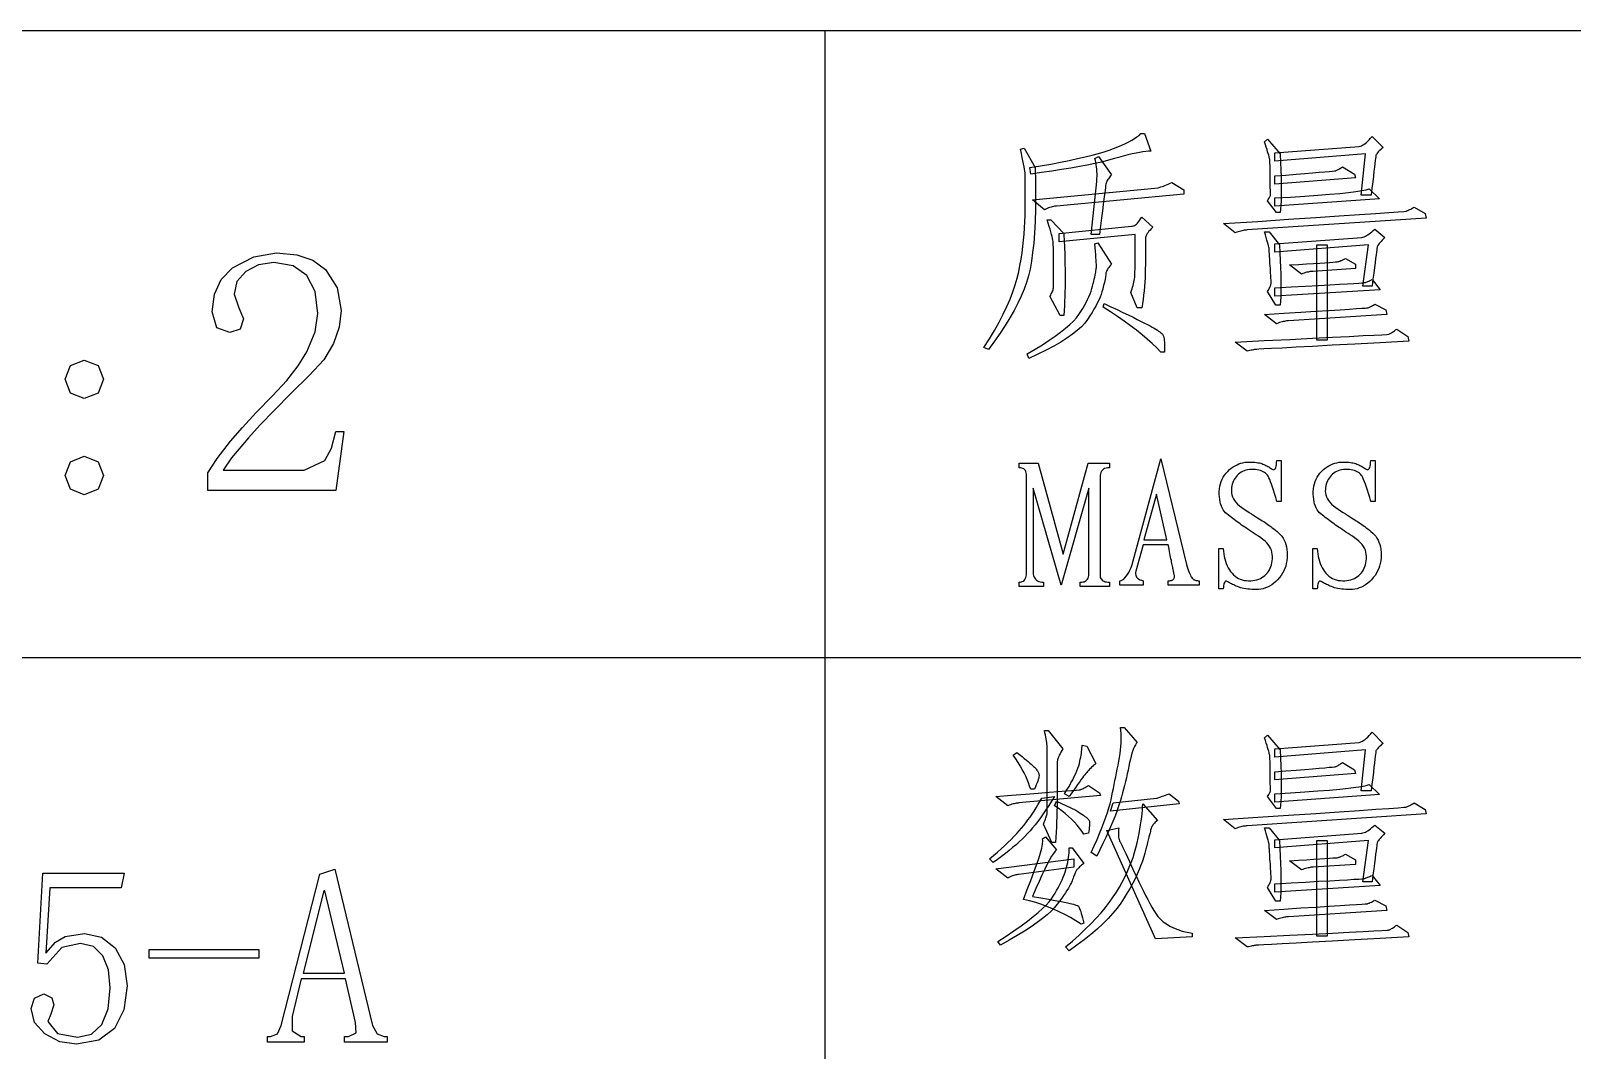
# Model space of a CAD drawing. Extents: x 0 to 420, y 0 to 297.
# Drawn here: x 378.54 to 394.95, y 24.15 to 35 of the extents above; entities that cross this region are included whole.
import ezdxf

# ---------------------------------------------------------------- set-up
doc = ezdxf.new("R2010")
doc.units = 0

msp = doc.modelspace()

# ---------------------------------------------------------------- linework, layer by layer
at = {"color": 7, "lineweight": 25}
for p, q in [((415, 35), (235, 35)), ((387, 15), (387, 35)), ((415, 28.33), (363, 28.33))]:
    msp.add_line(p, q, dxfattribs=at)
for points in [[(390.466, 33.72), (390.441, 33.72), (390.413, 33.717), (390.381, 33.713), (390.346, 33.707), (390.308, 33.7), (390.266, 33.691), (390.221, 33.68), (390.173, 33.667), (390.121, 33.653), (390.066, 33.637), (390.006, 33.621), (389.94, 33.604), (389.868, 33.588), (389.789, 33.572), (389.705, 33.556), (389.614, 33.54), (389.516, 33.524), (389.413, 33.508), (389.303, 33.492), (389.187, 33.476), (389.177, 33.545), (389.293, 33.564), (389.402, 33.583), (389.504, 33.602), (389.598, 33.621), (389.686, 33.64), (389.767, 33.658), (389.841, 33.677), (389.909, 33.695), (389.969, 33.713), (390.022, 33.73), (390.07, 33.748), (390.115, 33.765), (390.157, 33.783), (390.196, 33.801), (390.231, 33.818), (390.263, 33.836), (390.292, 33.853), (390.317, 33.871), (390.34, 33.888), (390.359, 33.906), (390.398, 33.906)], [(391.843, 33.691), (391.847, 33.602), (391.85, 33.519), (391.852, 33.442), (391.853, 33.371), (391.853, 33.305), (391.853, 33.246), (391.852, 33.192), (391.85, 33.144), (391.847, 33.102), (391.843, 33.066), (391.804, 33.066), (391.707, 33.193), (391.714, 33.204), (391.721, 33.215), (391.726, 33.225), (391.731, 33.234), (391.735, 33.242), (391.738, 33.249), (391.74, 33.256), (391.741, 33.262), (391.741, 33.267), (391.741, 33.271), (391.74, 33.276), (391.739, 33.284), (391.738, 33.295), (391.738, 33.309), (391.737, 33.325), (391.737, 33.344), (391.736, 33.366), (391.736, 33.39), (391.736, 33.417), (391.736, 33.447), (391.736, 33.477), (391.736, 33.504), (391.736, 33.529), (391.735, 33.552), (391.735, 33.571), (391.734, 33.589), (391.734, 33.604), (391.733, 33.616), (391.732, 33.625), (391.731, 33.633), (391.73, 33.64), (391.727, 33.649), (391.724, 33.662), (391.72, 33.676), (391.715, 33.694), (391.709, 33.713), (391.703, 33.736), (391.695, 33.761), (391.687, 33.788), (391.677, 33.818), (391.707, 33.847)], [(392.81, 33.252), (392.703, 33.252), (392.752, 33.691), (391.785, 33.613), (391.785, 33.701), (392.683, 33.769), (392.695, 33.772), (392.707, 33.777), (392.72, 33.783), (392.733, 33.791), (392.747, 33.801), (392.761, 33.813), (392.775, 33.826), (392.789, 33.841), (392.805, 33.858), (392.82, 33.877), (392.937, 33.759), (392.922, 33.746), (392.909, 33.734), (392.897, 33.722), (392.887, 33.712), (392.879, 33.702), (392.872, 33.693), (392.866, 33.685), (392.862, 33.678), (392.86, 33.672), (392.859, 33.667), (392.859, 33.658), (392.857, 33.642), (392.855, 33.619), (392.851, 33.589), (392.847, 33.551), (392.841, 33.506), (392.835, 33.453), (392.828, 33.393), (392.819, 33.326)], [(389.236, 33.545), (389.239, 33.387), (389.239, 33.239), (389.238, 33.101), (389.234, 32.971), (389.227, 32.851), (389.219, 32.741), (389.208, 32.64), (389.195, 32.548), (389.18, 32.465), (389.163, 32.392), (389.142, 32.323), (389.116, 32.252), (389.086, 32.178), (389.05, 32.103), (389.01, 32.026), (388.965, 31.947), (388.916, 31.866), (388.861, 31.783), (388.802, 31.698), (388.738, 31.611), (388.689, 31.631), (388.747, 31.723), (388.801, 31.813), (388.85, 31.9), (388.894, 31.984), (388.933, 32.066), (388.968, 32.146), (388.998, 32.222), (389.023, 32.296), (389.044, 32.368), (389.06, 32.436), (389.073, 32.504), (389.085, 32.571), (389.095, 32.638), (389.104, 32.704), (389.111, 32.771), (389.118, 32.837), (389.122, 32.903), (389.126, 32.969), (389.128, 33.035), (389.129, 33.1), (389.129, 33.163), (389.129, 33.22), (389.129, 33.271), (389.129, 33.316), (389.129, 33.355), (389.129, 33.389), (389.129, 33.417), (389.129, 33.439), (389.129, 33.456), (389.129, 33.467), (389.128, 33.476), (389.127, 33.49), (389.124, 33.508), (389.121, 33.529), (389.116, 33.554), (389.111, 33.584), (389.105, 33.617), (389.097, 33.654), (389.089, 33.695), (389.08, 33.74), (389.119, 33.75)], [(389.988, 33.369), (389.985, 33.355), (389.982, 33.332), (389.978, 33.3), (389.972, 33.259), (389.966, 33.21), (389.959, 33.152), (389.95, 33.085), (389.941, 33.009), (389.931, 32.925), (389.92, 32.832), (389.832, 32.832), (389.89, 33.398), (389.892, 33.425), (389.893, 33.452), (389.893, 33.478), (389.892, 33.503), (389.89, 33.528), (389.888, 33.552), (389.885, 33.575), (389.881, 33.598), (389.876, 33.621), (389.871, 33.642), (389.91, 33.662), (390.047, 33.467), (390.037, 33.457), (390.029, 33.447), (390.021, 33.437), (390.014, 33.427), (390.007, 33.418), (390.002, 33.408), (389.997, 33.398), (389.993, 33.388), (389.99, 33.379)], [(391.785, 33.457), (391.904, 33.466), (392.011, 33.475), (392.105, 33.482), (392.188, 33.489), (392.258, 33.495), (392.317, 33.5), (392.363, 33.504), (392.397, 33.507), (392.419, 33.509), (392.429, 33.51), (392.434, 33.512), (392.439, 33.514), (392.445, 33.516), (392.451, 33.52), (392.459, 33.524), (392.467, 33.529), (392.476, 33.534), (392.486, 33.54), (392.496, 33.547), (392.507, 33.554), (392.634, 33.476), (392.644, 33.437), (391.785, 33.369)], [(390.818, 33.31), (390.818, 33.261), (389.461, 33.134), (389.451, 33.134), (389.44, 33.133), (389.429, 33.131), (389.417, 33.128), (389.404, 33.125), (389.391, 33.12), (389.378, 33.115), (389.364, 33.109), (389.349, 33.103), (389.334, 33.095), (389.207, 33.203), (390.545, 33.33), (390.553, 33.332), (390.563, 33.335), (390.574, 33.339), (390.587, 33.344), (390.601, 33.349), (390.616, 33.356), (390.633, 33.363), (390.651, 33.37), (390.67, 33.379), (390.691, 33.388)], [(391.785, 33.222), (391.953, 33.232), (392.106, 33.242), (392.244, 33.252), (392.368, 33.261), (392.476, 33.271), (392.569, 33.281), (392.647, 33.291), (392.71, 33.301), (392.758, 33.31), (392.791, 33.32), (392.898, 33.213), (391.785, 33.134)], [(389.431, 32.285), (389.431, 32.296), (389.431, 32.309), (389.431, 32.326), (389.431, 32.344), (389.431, 32.365), (389.431, 32.389), (389.431, 32.415), (389.431, 32.444), (389.431, 32.476), (389.431, 32.509), (389.431, 32.543), (389.431, 32.575), (389.431, 32.604), (389.43, 32.631), (389.43, 32.656), (389.43, 32.678), (389.429, 32.698), (389.428, 32.716), (389.427, 32.731), (389.426, 32.744), (389.425, 32.757), (389.422, 32.772), (389.419, 32.79), (389.414, 32.811), (389.408, 32.834), (389.401, 32.86), (389.393, 32.888), (389.384, 32.919), (389.374, 32.952), (389.363, 32.988), (389.402, 32.988), (389.539, 32.842), (389.541, 32.813), (389.542, 32.783), (389.544, 32.75), (389.546, 32.716), (389.547, 32.679), (389.549, 32.641), (389.55, 32.6), (389.551, 32.557), (389.552, 32.512), (389.553, 32.466), (389.554, 32.418), (389.554, 32.369), (389.554, 32.321), (389.553, 32.272), (389.552, 32.223), (389.55, 32.173), (389.548, 32.123), (389.546, 32.073), (389.542, 32.023), (389.539, 31.972), (389.5, 31.972), (389.392, 32.177), (389.4, 32.189), (389.406, 32.201), (389.412, 32.212), (389.417, 32.223), (389.422, 32.234), (389.425, 32.244), (389.428, 32.255), (389.43, 32.265), (389.431, 32.275)], [(390.408, 32.514), (390.407, 32.467), (390.406, 32.419), (390.404, 32.372), (390.402, 32.325), (390.398, 32.279), (390.394, 32.233), (390.389, 32.187), (390.383, 32.141), (390.376, 32.096), (390.369, 32.051), (390.32, 32.051), (390.252, 32.217), (390.259, 32.236), (390.266, 32.255), (390.272, 32.273), (390.277, 32.292), (390.282, 32.309), (390.286, 32.327), (390.29, 32.344), (390.292, 32.36), (390.294, 32.376), (390.296, 32.392), (390.296, 32.411), (390.297, 32.435), (390.298, 32.465), (390.299, 32.5), (390.299, 32.541), (390.3, 32.588), (390.3, 32.64), (390.3, 32.699), (390.3, 32.762), (390.3, 32.832), (389.49, 32.754), (389.49, 32.842), (390.261, 32.92), (390.271, 32.921), (390.281, 32.924), (390.292, 32.928), (390.302, 32.935), (390.313, 32.944), (390.323, 32.955), (390.335, 32.967), (390.346, 32.982), (390.357, 32.999), (390.369, 33.017), (390.486, 32.91), (390.471, 32.895), (390.458, 32.88), (390.446, 32.867), (390.436, 32.854), (390.427, 32.842), (390.42, 32.83), (390.415, 32.82), (390.411, 32.81), (390.409, 32.801), (390.408, 32.793), (390.408, 32.783), (390.408, 32.769), (390.408, 32.751), (390.408, 32.729), (390.408, 32.704), (390.408, 32.674), (390.408, 32.64), (390.408, 32.602), (390.408, 32.56)], [(391.238, 32.949), (391.604, 32.973), (391.931, 32.995), (392.221, 33.014), (392.472, 33.031), (392.686, 33.045), (392.861, 33.057), (392.998, 33.067), (393.097, 33.074), (393.158, 33.079), (393.181, 33.081), (393.186, 33.082), (393.191, 33.084), (393.197, 33.087), (393.205, 33.09), (393.213, 33.094), (393.222, 33.099), (393.233, 33.104), (393.244, 33.11), (393.256, 33.117), (393.269, 33.125), (393.386, 33.056), (393.396, 33.008), (391.492, 32.881), (391.482, 32.88), (391.471, 32.879), (391.46, 32.878), (391.448, 32.876), (391.436, 32.873), (391.423, 32.87), (391.409, 32.866), (391.395, 32.862), (391.38, 32.857), (391.365, 32.851)], [(391.707, 32.226), (391.714, 32.238), (391.721, 32.249), (391.727, 32.259), (391.732, 32.269), (391.736, 32.279), (391.739, 32.288), (391.742, 32.296), (391.744, 32.304), (391.745, 32.312), (391.746, 32.319), (391.746, 32.327), (391.745, 32.337), (391.745, 32.35), (391.744, 32.364), (391.743, 32.381), (391.742, 32.401), (391.741, 32.422), (391.739, 32.446), (391.738, 32.472), (391.736, 32.5), (391.734, 32.528), (391.732, 32.553), (391.731, 32.577), (391.73, 32.597), (391.729, 32.616), (391.728, 32.632), (391.727, 32.645), (391.727, 32.656), (391.726, 32.665), (391.726, 32.671), (391.726, 32.677), (391.724, 32.686), (391.722, 32.698), (391.718, 32.713), (391.714, 32.73), (391.709, 32.751), (391.702, 32.774), (391.695, 32.8), (391.687, 32.829), (391.677, 32.861), (391.726, 32.861), (391.834, 32.724), (391.839, 32.639), (391.843, 32.558), (391.847, 32.482), (391.849, 32.41), (391.851, 32.343), (391.851, 32.281), (391.851, 32.224), (391.849, 32.171), (391.847, 32.123), (391.843, 32.08), (391.795, 32.08)], [(392.957, 32.802), (392.942, 32.787), (392.928, 32.773), (392.916, 32.76), (392.906, 32.748), (392.897, 32.737), (392.889, 32.726), (392.883, 32.717), (392.879, 32.709), (392.875, 32.701), (392.874, 32.695), (392.872, 32.686), (392.87, 32.669), (392.867, 32.646), (392.863, 32.615), (392.858, 32.578), (392.852, 32.533), (392.845, 32.482), (392.838, 32.423), (392.829, 32.358), (392.82, 32.285), (392.722, 32.285), (392.781, 32.724), (391.785, 32.646), (391.785, 32.734), (392.713, 32.802), (392.724, 32.805), (392.737, 32.809), (392.749, 32.814), (392.763, 32.821), (392.776, 32.829), (392.79, 32.839), (392.804, 32.85), (392.819, 32.862), (392.834, 32.875), (392.849, 32.89)], [(389.148, 31.562), (389.233, 31.612), (389.311, 31.66), (389.382, 31.707), (389.447, 31.751), (389.506, 31.794), (389.558, 31.835), (389.603, 31.875), (389.642, 31.912), (389.674, 31.948), (389.7, 31.982), (389.721, 32.015), (389.742, 32.047), (389.76, 32.079), (389.777, 32.11), (389.793, 32.141), (389.806, 32.171), (389.819, 32.2), (389.83, 32.229), (389.839, 32.257), (389.846, 32.285), (389.853, 32.311), (389.859, 32.336), (389.864, 32.359), (389.869, 32.38), (389.873, 32.4), (389.877, 32.417), (389.88, 32.433), (389.882, 32.447), (389.884, 32.46), (389.885, 32.47), (389.886, 32.482), (389.886, 32.497), (389.886, 32.515), (389.885, 32.536), (389.884, 32.561), (389.882, 32.589), (389.88, 32.62), (389.878, 32.655), (389.874, 32.693), (389.871, 32.734), (389.9, 32.744), (390.047, 32.519), (390.035, 32.506), (390.025, 32.493), (390.017, 32.481), (390.009, 32.47), (390.003, 32.459), (389.997, 32.45), (389.993, 32.44), (389.99, 32.432), (389.988, 32.424), (389.988, 32.417), (389.988, 32.409), (389.987, 32.399), (389.985, 32.387), (389.982, 32.374), (389.979, 32.358), (389.976, 32.341), (389.971, 32.321), (389.966, 32.3), (389.96, 32.276), (389.954, 32.251), (389.946, 32.224), (389.936, 32.196), (389.925, 32.166), (389.912, 32.136), (389.896, 32.104), (389.879, 32.071), (389.86, 32.037), (389.84, 32.002), (389.817, 31.966), (389.793, 31.928), (389.763, 31.89), (389.727, 31.851), (389.683, 31.811), (389.632, 31.771), (389.573, 31.729), (389.507, 31.688), (389.433, 31.645), (389.352, 31.602), (389.263, 31.558), (389.168, 31.513)], [(392.234, 31.709), (392.234, 32.724), (392.341, 32.724), (392.341, 31.709)], [(381.6, 31.994), (381.571, 32.226), (381.483, 32.396), (381.337, 32.5), (381.132, 32.535), (380.969, 32.511), (380.832, 32.44), (380.739, 32.332), (380.708, 32.199), (380.759, 32.053), (380.81, 31.936), (380.774, 31.826), (380.664, 31.789), (380.525, 31.841), (380.474, 32.009), (380.498, 32.197), (380.572, 32.353), (380.693, 32.477), (380.92, 32.597), (381.161, 32.637), (381.375, 32.618), (381.548, 32.559), (381.68, 32.462), (381.806, 32.265), (381.848, 32.023), (381.828, 31.848), (381.768, 31.673), (381.664, 31.501), (381.512, 31.336), (381.312, 31.141), (381.137, 30.965), (380.987, 30.809), (380.862, 30.671), (380.681, 30.457), (380.591, 30.327), (381.454, 30.327), (381.673, 30.43), (381.746, 30.558), (381.79, 30.737), (381.878, 30.737), (381.79, 30.108), (380.43, 30.108), (380.43, 30.298), (380.527, 30.448), (380.671, 30.634), (380.796, 30.779), (380.944, 30.94), (381.117, 31.117), (381.268, 31.279), (381.39, 31.435), (381.483, 31.585), (381.571, 31.797)], [(392.644, 32.519), (392.644, 32.47), (392.195, 32.441), (392.185, 32.441), (392.174, 32.44), (392.163, 32.438), (392.151, 32.436), (392.139, 32.434), (392.126, 32.431), (392.112, 32.427), (392.098, 32.422), (392.083, 32.417), (392.068, 32.412), (391.941, 32.509), (392.036, 32.515), (392.121, 32.52), (392.197, 32.525), (392.263, 32.529), (392.319, 32.533), (392.366, 32.536), (392.404, 32.539), (392.432, 32.541), (392.45, 32.542), (392.459, 32.544), (392.463, 32.545), (392.468, 32.547), (392.474, 32.549), (392.48, 32.551), (392.488, 32.555), (392.496, 32.558), (392.505, 32.562), (392.515, 32.567), (392.525, 32.572), (392.537, 32.578)], [(391.785, 32.177), (391.785, 32.265), (391.958, 32.275), (392.113, 32.283), (392.251, 32.291), (392.372, 32.297), (392.474, 32.303), (392.56, 32.308), (392.628, 32.312), (392.679, 32.315), (392.712, 32.318), (392.727, 32.319), (392.734, 32.32), (392.742, 32.322), (392.75, 32.324), (392.758, 32.327), (392.767, 32.33), (392.777, 32.334), (392.787, 32.338), (392.797, 32.342), (392.808, 32.348), (392.82, 32.353), (392.908, 32.246)], [(389.959, 32.06), (389.968, 32.099), (390.04, 32.065), (390.107, 32.034), (390.168, 32.004), (390.225, 31.977), (390.276, 31.952), (390.322, 31.929), (390.363, 31.908), (390.4, 31.89), (390.431, 31.874), (390.457, 31.86), (390.479, 31.848), (390.5, 31.836), (390.518, 31.825), (390.535, 31.815), (390.549, 31.805), (390.562, 31.796), (390.573, 31.788), (390.582, 31.78), (390.589, 31.774), (390.593, 31.767), (390.597, 31.76), (390.6, 31.751), (390.603, 31.738), (390.606, 31.724), (390.608, 31.706), (390.61, 31.686), (390.611, 31.664), (390.612, 31.639), (390.613, 31.612), (390.613, 31.582), (390.574, 31.582), (390.529, 31.627), (390.48, 31.673), (390.428, 31.719), (390.372, 31.766), (390.313, 31.814), (390.249, 31.862), (390.182, 31.911), (390.111, 31.96), (390.037, 32.01)], [(391.931, 31.914), (391.921, 31.913), (391.911, 31.913), (391.899, 31.911), (391.888, 31.909), (391.875, 31.906), (391.862, 31.903), (391.849, 31.899), (391.834, 31.895), (391.82, 31.89), (391.804, 31.884), (391.677, 31.982), (391.88, 31.995), (392.061, 32.007), (392.222, 32.017), (392.362, 32.026), (392.481, 32.033), (392.579, 32.04), (392.656, 32.044), (392.712, 32.048), (392.747, 32.05), (392.761, 32.051), (392.766, 32.051), (392.771, 32.052), (392.777, 32.054), (392.785, 32.057), (392.793, 32.06), (392.802, 32.065), (392.813, 32.07), (392.824, 32.076), (392.836, 32.082), (392.849, 32.09), (392.966, 32.031), (392.976, 31.982)], [(393.211, 31.699), (392.908, 31.682), (392.637, 31.667), (392.397, 31.654), (392.188, 31.643), (392.011, 31.633), (391.865, 31.625), (391.75, 31.619), (391.667, 31.615), (391.615, 31.612), (391.594, 31.611), (391.589, 31.611), (391.582, 31.61), (391.575, 31.609), (391.566, 31.608), (391.557, 31.606), (391.546, 31.604), (391.534, 31.601), (391.521, 31.599), (391.507, 31.595), (391.492, 31.592), (391.365, 31.689), (391.671, 31.704), (391.946, 31.717), (392.188, 31.729), (392.399, 31.74), (392.578, 31.749), (392.725, 31.757), (392.841, 31.763), (392.924, 31.767), (392.976, 31.77), (392.996, 31.772), (393, 31.774), (393.005, 31.776), (393.012, 31.779), (393.019, 31.783), (393.027, 31.788), (393.037, 31.794), (393.047, 31.801), (393.058, 31.808), (393.07, 31.817), (393.084, 31.826), (393.201, 31.748)], [(379.319, 31.292), (379.261, 31.146), (379.114, 31.088), (378.968, 31.146), (378.91, 31.292), (378.968, 31.439), (379.114, 31.497), (379.261, 31.439)], [(379.319, 30.269), (379.261, 30.123), (379.114, 30.064), (378.968, 30.123), (378.91, 30.269), (378.968, 30.415), (379.114, 30.474), (379.261, 30.415)], [(389.807, 29.203), (389.807, 30.133), (389.51, 29.102), (389.214, 30.133), (389.214, 29.219), (389.218, 29.203), (389.223, 29.188), (389.23, 29.175), (389.239, 29.164), (389.249, 29.154), (389.26, 29.147), (389.274, 29.141), (389.289, 29.136), (389.305, 29.134), (389.323, 29.133), (389.323, 29.086), (389.065, 29.086), (389.065, 29.133), (389.077, 29.134), (389.088, 29.136), (389.098, 29.14), (389.108, 29.146), (389.116, 29.153), (389.123, 29.161), (389.13, 29.171), (389.135, 29.183), (389.14, 29.196), (389.143, 29.211), (389.143, 30.266), (389.143, 30.282), (389.14, 30.297), (389.136, 30.31), (389.131, 30.321), (389.124, 30.33), (389.115, 30.338), (389.105, 30.344), (389.093, 30.348), (389.08, 30.351), (389.065, 30.352), (389.065, 30.399), (389.268, 30.399), (389.534, 29.43), (389.8, 30.399), (390.026, 30.399), (390.026, 30.352), (390.007, 30.351), (389.99, 30.348), (389.974, 30.343), (389.961, 30.336), (389.95, 30.326), (389.941, 30.315), (389.934, 30.302), (389.929, 30.287), (389.926, 30.269), (389.925, 30.25), (389.925, 29.196), (389.928, 29.184), (389.934, 29.173), (389.94, 29.164), (389.948, 29.156), (389.958, 29.149), (389.969, 29.143), (389.981, 29.139), (389.995, 29.136), (390.01, 29.134), (390.026, 29.133), (390.026, 29.086), (389.714, 29.086), (389.714, 29.133), (389.729, 29.134), (389.742, 29.136), (389.755, 29.139), (389.766, 29.144), (389.776, 29.151), (389.785, 29.158), (389.792, 29.167), (389.799, 29.178), (389.804, 29.19)], [(390.714, 29.219), (390.712, 29.227), (390.71, 29.236), (390.708, 29.246), (390.706, 29.256), (390.704, 29.267), (390.701, 29.278), (390.699, 29.291), (390.696, 29.304), (390.693, 29.318), (390.69, 29.332), (390.687, 29.348), (390.684, 29.364), (390.68, 29.381), (390.676, 29.4), (390.673, 29.419), (390.669, 29.44), (390.664, 29.461), (390.66, 29.483), (390.656, 29.507), (390.651, 29.531), (390.385, 29.531), (390.307, 29.25), (390.304, 29.235), (390.303, 29.221), (390.305, 29.208), (390.309, 29.196), (390.315, 29.186), (390.324, 29.176), (390.336, 29.168), (390.35, 29.16), (390.366, 29.154), (390.385, 29.149), (390.385, 29.102), (390.135, 29.102), (390.135, 29.149), (390.149, 29.152), (390.163, 29.158), (390.177, 29.167), (390.19, 29.18), (390.204, 29.196), (390.217, 29.214), (390.23, 29.236), (390.243, 29.261), (390.256, 29.289), (390.268, 29.321), (390.573, 30.446), (390.846, 29.321), (390.854, 29.297), (390.861, 29.275), (390.868, 29.255), (390.875, 29.237), (390.882, 29.221), (390.888, 29.207), (390.893, 29.195), (390.899, 29.186), (390.904, 29.178), (390.909, 29.172), (390.914, 29.168), (390.919, 29.164), (390.925, 29.16), (390.931, 29.157), (390.938, 29.154), (390.945, 29.152), (390.953, 29.151), (390.961, 29.15), (390.97, 29.149), (390.979, 29.149), (390.979, 29.102), (390.651, 29.102), (390.651, 29.149), (390.659, 29.149), (390.666, 29.149), (390.672, 29.15), (390.679, 29.151), (390.684, 29.153), (390.69, 29.154), (390.694, 29.156), (390.699, 29.159), (390.702, 29.161), (390.706, 29.164), (390.709, 29.168), (390.711, 29.171), (390.713, 29.176), (390.715, 29.181), (390.716, 29.186), (390.716, 29.191), (390.716, 29.198), (390.716, 29.204), (390.715, 29.211)], [(391.815, 29.16), (391.795, 29.14), (391.774, 29.122), (391.752, 29.107), (391.73, 29.093), (391.708, 29.081), (391.685, 29.072), (391.661, 29.064), (391.638, 29.059), (391.613, 29.056), (391.589, 29.055), (391.564, 29.055), (391.541, 29.056), (391.518, 29.058), (391.497, 29.06), (391.476, 29.063), (391.457, 29.066), (391.439, 29.07), (391.421, 29.075), (391.405, 29.08), (391.389, 29.086), (391.375, 29.092), (391.361, 29.098), (391.348, 29.104), (391.336, 29.11), (391.325, 29.115), (391.314, 29.121), (391.305, 29.126), (391.296, 29.131), (391.287, 29.136), (391.28, 29.141), (391.273, 29.144), (391.267, 29.145), (391.261, 29.144), (391.256, 29.14), (391.252, 29.133), (391.248, 29.124), (391.244, 29.112), (391.241, 29.098), (391.239, 29.082), (391.237, 29.063), (391.19, 29.063), (391.19, 29.492), (391.237, 29.492), (391.239, 29.463), (391.243, 29.435), (391.247, 29.408), (391.253, 29.382), (391.26, 29.357), (391.269, 29.333), (391.279, 29.309), (391.29, 29.287), (391.302, 29.266), (391.315, 29.246), (391.33, 29.228), (391.345, 29.211), (391.362, 29.196), (391.38, 29.184), (391.398, 29.173), (391.418, 29.164), (391.439, 29.157), (391.46, 29.153), (391.483, 29.15), (391.507, 29.149), (391.53, 29.149), (391.553, 29.151), (391.574, 29.155), (391.595, 29.16), (391.614, 29.166), (391.632, 29.174), (391.649, 29.183), (391.665, 29.194), (391.68, 29.206), (391.694, 29.219), (391.707, 29.233), (391.718, 29.249), (391.728, 29.265), (391.737, 29.283), (391.744, 29.301), (391.75, 29.32), (391.755, 29.34), (391.758, 29.361), (391.76, 29.383), (391.76, 29.406), (391.759, 29.43), (391.755, 29.452), (391.749, 29.474), (391.741, 29.495), (391.729, 29.515), (391.715, 29.534), (391.699, 29.553), (391.681, 29.571), (391.659, 29.589), (391.635, 29.606), (391.611, 29.622), (391.587, 29.637), (391.565, 29.652), (391.543, 29.667), (391.522, 29.681), (391.502, 29.694), (391.483, 29.707), (391.465, 29.719), (391.448, 29.731), (391.432, 29.742), (391.417, 29.753), (391.401, 29.765), (391.385, 29.776), (391.37, 29.787), (391.354, 29.799), (391.339, 29.811), (391.323, 29.823), (391.307, 29.835), (391.292, 29.847), (391.276, 29.86), (391.261, 29.873), (391.248, 29.888), (391.236, 29.905), (391.225, 29.923), (391.217, 29.944), (391.209, 29.966), (391.203, 29.989), (391.199, 30.015), (391.196, 30.042), (391.194, 30.071), (391.194, 30.1), (391.196, 30.128), (391.201, 30.155), (391.207, 30.181), (391.215, 30.205), (391.225, 30.229), (391.236, 30.252), (391.25, 30.273), (391.266, 30.293), (391.284, 30.313), (391.303, 30.331), (391.322, 30.347), (391.342, 30.361), (391.362, 30.373), (391.383, 30.384), (391.403, 30.393), (391.425, 30.4), (391.446, 30.405), (391.469, 30.409), (391.491, 30.41), (391.513, 30.411), (391.534, 30.411), (391.554, 30.41), (391.572, 30.409), (391.59, 30.407), (391.606, 30.405), (391.621, 30.402), (391.635, 30.399), (391.647, 30.395), (391.659, 30.391), (391.67, 30.386), (391.68, 30.381), (391.691, 30.376), (391.701, 30.371), (391.711, 30.365), (391.72, 30.36), (391.73, 30.354), (391.739, 30.348), (391.748, 30.342), (391.757, 30.336), (391.765, 30.331), (391.772, 30.33), (391.779, 30.331), (391.785, 30.336), (391.791, 30.344), (391.796, 30.355), (391.8, 30.369), (391.803, 30.386), (391.805, 30.406), (391.807, 30.43), (391.854, 30.43), (391.854, 29.992), (391.807, 29.992), (391.795, 30.036), (391.783, 30.076), (391.772, 30.113), (391.761, 30.146), (391.751, 30.176), (391.741, 30.202), (391.731, 30.225), (391.722, 30.245), (391.714, 30.261), (391.706, 30.274), (391.697, 30.284), (391.687, 30.293), (391.676, 30.302), (391.663, 30.309), (391.649, 30.316), (391.634, 30.321), (391.617, 30.325), (391.598, 30.329), (391.579, 30.331), (391.557, 30.332), (391.536, 30.332), (391.516, 30.331), (391.496, 30.328), (391.477, 30.324), (391.46, 30.319), (391.443, 30.312), (391.427, 30.303), (391.412, 30.293), (391.398, 30.282), (391.385, 30.27), (391.374, 30.256), (391.363, 30.242), (391.354, 30.227), (391.345, 30.211), (391.339, 30.195), (391.333, 30.177), (391.329, 30.16), (391.326, 30.141), (391.324, 30.122), (391.323, 30.102), (391.324, 30.082), (391.328, 30.062), (391.335, 30.042), (391.345, 30.022), (391.357, 30.003), (391.372, 29.984), (391.39, 29.965), (391.41, 29.947), (391.434, 29.928), (391.46, 29.91), (391.486, 29.893), (391.512, 29.876), (391.536, 29.861), (391.558, 29.846), (391.58, 29.832), (391.6, 29.819), (391.619, 29.808), (391.636, 29.797), (391.652, 29.787), (391.667, 29.778), (391.681, 29.769), (391.696, 29.759), (391.711, 29.749), (391.726, 29.738), (391.742, 29.726), (391.758, 29.713), (391.775, 29.7), (391.792, 29.686), (391.809, 29.672), (391.827, 29.656), (391.844, 29.64), (391.859, 29.622), (391.873, 29.603), (391.884, 29.581), (391.894, 29.559), (391.902, 29.535), (391.909, 29.509), (391.913, 29.481), (391.916, 29.453), (391.917, 29.422), (391.916, 29.391), (391.913, 29.362), (391.908, 29.333), (391.901, 29.305), (391.891, 29.279), (391.88, 29.253), (391.867, 29.228), (391.852, 29.205), (391.834, 29.182)], [(392.815, 29.16), (392.795, 29.14), (392.774, 29.122), (392.752, 29.107), (392.73, 29.093), (392.708, 29.081), (392.685, 29.072), (392.661, 29.064), (392.638, 29.059), (392.613, 29.056), (392.589, 29.055), (392.564, 29.055), (392.541, 29.056), (392.518, 29.058), (392.497, 29.06), (392.476, 29.063), (392.457, 29.066), (392.439, 29.07), (392.421, 29.075), (392.405, 29.08), (392.389, 29.086), (392.375, 29.092), (392.361, 29.098), (392.348, 29.104), (392.336, 29.11), (392.325, 29.115), (392.314, 29.121), (392.305, 29.126), (392.296, 29.131), (392.287, 29.136), (392.28, 29.141), (392.273, 29.144), (392.267, 29.145), (392.261, 29.144), (392.256, 29.14), (392.252, 29.133), (392.248, 29.124), (392.244, 29.112), (392.241, 29.098), (392.239, 29.082), (392.237, 29.063), (392.19, 29.063), (392.19, 29.492), (392.237, 29.492), (392.239, 29.463), (392.243, 29.435), (392.247, 29.408), (392.253, 29.382), (392.26, 29.357), (392.269, 29.333), (392.279, 29.309), (392.29, 29.287), (392.302, 29.266), (392.315, 29.246), (392.33, 29.228), (392.345, 29.211), (392.362, 29.196), (392.38, 29.184), (392.398, 29.173), (392.418, 29.164), (392.439, 29.157), (392.46, 29.153), (392.483, 29.15), (392.507, 29.149), (392.53, 29.149), (392.553, 29.151), (392.574, 29.155), (392.595, 29.16), (392.614, 29.166), (392.632, 29.174), (392.649, 29.183), (392.665, 29.194), (392.68, 29.206), (392.694, 29.219), (392.707, 29.233), (392.718, 29.249), (392.728, 29.265), (392.737, 29.283), (392.744, 29.301), (392.75, 29.32), (392.755, 29.34), (392.758, 29.361), (392.76, 29.383), (392.76, 29.406), (392.759, 29.43), (392.755, 29.452), (392.749, 29.474), (392.741, 29.495), (392.729, 29.515), (392.715, 29.534), (392.699, 29.553), (392.681, 29.571), (392.659, 29.589), (392.635, 29.606), (392.611, 29.622), (392.587, 29.637), (392.565, 29.652), (392.543, 29.667), (392.522, 29.681), (392.502, 29.694), (392.483, 29.707), (392.465, 29.719), (392.448, 29.731), (392.432, 29.742), (392.417, 29.753), (392.401, 29.765), (392.385, 29.776), (392.37, 29.787), (392.354, 29.799), (392.339, 29.811), (392.323, 29.823), (392.307, 29.835), (392.292, 29.847), (392.276, 29.86), (392.261, 29.873), (392.248, 29.888), (392.236, 29.905), (392.225, 29.923), (392.217, 29.944), (392.209, 29.966), (392.203, 29.989), (392.199, 30.015), (392.196, 30.042), (392.194, 30.071), (392.194, 30.1), (392.196, 30.128), (392.201, 30.155), (392.207, 30.181), (392.215, 30.205), (392.225, 30.229), (392.236, 30.252), (392.25, 30.273), (392.266, 30.293), (392.284, 30.313), (392.303, 30.331), (392.322, 30.347), (392.342, 30.361), (392.362, 30.373), (392.383, 30.384), (392.403, 30.393), (392.425, 30.4), (392.446, 30.405), (392.469, 30.409), (392.491, 30.41), (392.513, 30.411), (392.534, 30.411), (392.554, 30.41), (392.572, 30.409), (392.59, 30.407), (392.606, 30.405), (392.621, 30.402), (392.635, 30.399), (392.647, 30.395), (392.659, 30.391), (392.67, 30.386), (392.68, 30.381), (392.691, 30.376), (392.701, 30.371), (392.711, 30.365), (392.72, 30.36), (392.73, 30.354), (392.739, 30.348), (392.748, 30.342), (392.757, 30.336), (392.765, 30.331), (392.772, 30.33), (392.779, 30.331), (392.785, 30.336), (392.791, 30.344), (392.796, 30.355), (392.8, 30.369), (392.803, 30.386), (392.805, 30.406), (392.807, 30.43), (392.854, 30.43), (392.854, 29.992), (392.807, 29.992), (392.795, 30.036), (392.783, 30.076), (392.772, 30.113), (392.761, 30.146), (392.751, 30.176), (392.741, 30.202), (392.731, 30.225), (392.722, 30.245), (392.714, 30.261), (392.706, 30.274), (392.697, 30.284), (392.687, 30.293), (392.676, 30.302), (392.663, 30.309), (392.649, 30.316), (392.634, 30.321), (392.617, 30.325), (392.598, 30.329), (392.579, 30.331), (392.557, 30.332), (392.536, 30.332), (392.516, 30.331), (392.496, 30.328), (392.477, 30.324), (392.46, 30.319), (392.443, 30.312), (392.427, 30.303), (392.412, 30.293), (392.398, 30.282), (392.385, 30.27), (392.374, 30.256), (392.363, 30.242), (392.354, 30.227), (392.345, 30.211), (392.339, 30.195), (392.333, 30.177), (392.329, 30.16), (392.326, 30.141), (392.324, 30.122), (392.323, 30.102), (392.324, 30.082), (392.328, 30.062), (392.335, 30.042), (392.345, 30.022), (392.357, 30.003), (392.372, 29.984), (392.39, 29.965), (392.41, 29.947), (392.434, 29.928), (392.46, 29.91), (392.486, 29.893), (392.512, 29.876), (392.536, 29.861), (392.558, 29.846), (392.58, 29.832), (392.6, 29.819), (392.619, 29.808), (392.636, 29.797), (392.652, 29.787), (392.667, 29.778), (392.681, 29.769), (392.696, 29.759), (392.711, 29.749), (392.726, 29.738), (392.742, 29.726), (392.758, 29.713), (392.775, 29.7), (392.792, 29.686), (392.809, 29.672), (392.827, 29.656), (392.844, 29.64), (392.859, 29.622), (392.873, 29.603), (392.884, 29.581), (392.894, 29.559), (392.902, 29.535), (392.909, 29.509), (392.913, 29.481), (392.916, 29.453), (392.917, 29.422), (392.916, 29.391), (392.913, 29.362), (392.908, 29.333), (392.901, 29.305), (392.891, 29.279), (392.88, 29.253), (392.867, 29.228), (392.852, 29.205), (392.834, 29.182)], [(390.635, 29.586), (390.526, 30.071), (390.393, 29.586)], [(390.13, 26.77), (390.116, 26.729), (390.1, 26.684), (390.081, 26.636), (390.061, 26.586), (390.038, 26.532), (390.013, 26.475), (389.986, 26.416), (389.956, 26.353), (389.924, 26.287), (389.89, 26.218), (389.832, 26.257), (389.864, 26.328), (389.893, 26.395), (389.92, 26.46), (389.945, 26.521), (389.967, 26.578), (389.987, 26.633), (390.004, 26.684), (390.019, 26.732), (390.032, 26.777), (390.042, 26.819), (390.05, 26.859), (390.059, 26.899), (390.068, 26.94), (390.076, 26.981), (390.084, 27.022), (390.093, 27.063), (390.101, 27.104), (390.109, 27.145), (390.117, 27.187), (390.125, 27.229), (390.132, 27.27), (390.138, 27.311), (390.143, 27.349), (390.147, 27.387), (390.149, 27.423), (390.15, 27.458), (390.151, 27.492), (390.15, 27.524), (390.147, 27.556), (390.144, 27.586), (390.183, 27.586), (390.32, 27.429), (390.31, 27.418), (390.301, 27.403), (390.292, 27.386), (390.282, 27.365), (390.274, 27.341), (390.265, 27.314), (390.256, 27.284), (390.248, 27.251), (390.24, 27.215), (390.232, 27.175), (390.224, 27.134), (390.215, 27.094), (390.206, 27.053), (390.197, 27.012), (390.187, 26.971), (390.176, 26.931), (390.165, 26.891), (390.154, 26.85), (390.142, 26.81)], [(389.529, 27.361), (389.518, 27.342), (389.508, 27.324), (389.499, 27.308), (389.491, 27.292), (389.485, 27.278), (389.48, 27.265), (389.476, 27.253), (389.473, 27.242), (389.471, 27.233), (389.47, 27.224), (389.47, 27.214), (389.47, 27.199), (389.47, 27.18), (389.47, 27.155), (389.47, 27.127), (389.47, 27.093), (389.47, 27.055), (389.47, 27.012), (389.47, 26.964), (389.47, 26.912), (389.47, 26.857), (389.47, 26.802), (389.469, 26.748), (389.467, 26.693), (389.465, 26.638), (389.463, 26.584), (389.461, 26.529), (389.458, 26.474), (389.455, 26.419), (389.451, 26.365), (389.412, 26.365), (389.324, 26.56), (389.331, 26.579), (389.338, 26.596), (389.344, 26.612), (389.349, 26.626), (389.353, 26.638), (389.357, 26.649), (389.359, 26.659), (389.361, 26.666), (389.363, 26.673), (389.363, 26.677), (389.363, 26.684), (389.363, 26.697), (389.363, 26.715), (389.363, 26.739), (389.363, 26.769), (389.363, 26.804), (389.363, 26.846), (389.363, 26.893), (389.363, 26.946), (389.363, 27.004), (389.363, 27.063), (389.363, 27.118), (389.363, 27.167), (389.363, 27.211), (389.363, 27.25), (389.363, 27.284), (389.363, 27.313), (389.363, 27.337), (389.363, 27.356), (389.363, 27.371), (389.363, 27.383), (389.362, 27.397), (389.36, 27.412), (389.358, 27.428), (389.356, 27.446), (389.352, 27.466), (389.349, 27.486), (389.344, 27.508), (389.339, 27.531), (389.334, 27.556), (389.373, 27.556)], [(389.783, 27.39), (389.88, 27.205), (389.869, 27.195), (389.857, 27.185), (389.846, 27.174), (389.835, 27.164), (389.824, 27.153), (389.814, 27.143), (389.803, 27.131), (389.793, 27.12), (389.783, 27.109), (389.773, 27.097), (389.763, 27.084), (389.75, 27.069), (389.737, 27.051), (389.721, 27.03), (389.705, 27.007), (389.686, 26.981), (389.666, 26.953), (389.645, 26.922), (389.622, 26.889), (389.597, 26.853), (389.548, 26.882), (389.573, 26.923), (389.595, 26.961), (389.616, 26.998), (389.634, 27.032), (389.651, 27.065), (389.666, 27.097), (389.678, 27.126), (389.689, 27.154), (389.698, 27.18), (389.705, 27.205), (389.71, 27.228), (389.715, 27.25), (389.72, 27.271), (389.723, 27.292), (389.727, 27.312), (389.729, 27.331), (389.731, 27.35), (389.733, 27.367), (389.734, 27.384), (389.734, 27.4)], [(391.843, 27.351), (391.847, 27.262), (391.85, 27.179), (391.852, 27.102), (391.853, 27.031), (391.853, 26.965), (391.853, 26.906), (391.852, 26.852), (391.85, 26.804), (391.847, 26.762), (391.843, 26.726), (391.804, 26.726), (391.707, 26.853), (391.714, 26.864), (391.721, 26.875), (391.726, 26.885), (391.731, 26.894), (391.735, 26.902), (391.738, 26.909), (391.74, 26.916), (391.741, 26.922), (391.741, 26.927), (391.741, 26.931), (391.74, 26.936), (391.739, 26.944), (391.738, 26.955), (391.738, 26.969), (391.737, 26.985), (391.737, 27.004), (391.736, 27.026), (391.736, 27.05), (391.736, 27.077), (391.736, 27.107), (391.736, 27.137), (391.736, 27.164), (391.736, 27.189), (391.735, 27.212), (391.735, 27.231), (391.734, 27.249), (391.734, 27.264), (391.733, 27.276), (391.732, 27.285), (391.731, 27.293), (391.73, 27.3), (391.727, 27.309), (391.724, 27.322), (391.72, 27.336), (391.715, 27.354), (391.709, 27.373), (391.703, 27.396), (391.695, 27.421), (391.687, 27.448), (391.677, 27.478), (391.707, 27.507)], [(392.81, 26.912), (392.703, 26.912), (392.752, 27.351), (391.785, 27.273), (391.785, 27.361), (392.683, 27.429), (392.695, 27.432), (392.707, 27.437), (392.72, 27.443), (392.733, 27.451), (392.747, 27.461), (392.761, 27.473), (392.775, 27.486), (392.789, 27.501), (392.805, 27.518), (392.82, 27.537), (392.937, 27.419), (392.922, 27.406), (392.909, 27.394), (392.897, 27.382), (392.887, 27.372), (392.879, 27.362), (392.872, 27.353), (392.866, 27.345), (392.862, 27.338), (392.86, 27.332), (392.859, 27.327), (392.859, 27.318), (392.857, 27.302), (392.855, 27.279), (392.851, 27.249), (392.847, 27.211), (392.841, 27.166), (392.835, 27.113), (392.828, 27.053), (392.819, 26.986)], [(389.187, 26.931), (389.176, 26.965), (389.164, 26.999), (389.15, 27.033), (389.134, 27.069), (389.116, 27.105), (389.097, 27.141), (389.076, 27.178), (389.053, 27.216), (389.028, 27.254), (389.002, 27.293), (389.041, 27.322), (389.069, 27.299), (389.095, 27.278), (389.119, 27.259), (389.141, 27.241), (389.16, 27.224), (389.178, 27.209), (389.193, 27.196), (389.206, 27.184), (389.217, 27.174), (389.226, 27.166), (389.234, 27.158), (389.241, 27.15), (389.247, 27.143), (389.253, 27.135), (389.258, 27.128), (389.263, 27.12), (389.267, 27.113), (389.27, 27.106), (389.273, 27.099), (389.275, 27.092), (389.276, 27.085), (389.276, 27.075), (389.275, 27.063), (389.272, 27.05), (389.268, 27.035), (389.262, 27.018), (389.255, 26.999), (389.247, 26.978), (389.237, 26.956), (389.226, 26.931)], [(391.785, 27.117), (391.904, 27.126), (392.011, 27.135), (392.105, 27.142), (392.188, 27.149), (392.258, 27.155), (392.317, 27.16), (392.363, 27.164), (392.397, 27.167), (392.419, 27.169), (392.429, 27.17), (392.434, 27.172), (392.439, 27.174), (392.445, 27.176), (392.451, 27.18), (392.459, 27.184), (392.467, 27.189), (392.476, 27.194), (392.486, 27.2), (392.496, 27.207), (392.507, 27.214), (392.634, 27.136), (392.644, 27.097), (391.785, 27.029)], [(388.816, 26.853), (388.983, 26.866), (389.133, 26.878), (389.266, 26.888), (389.382, 26.898), (389.48, 26.906), (389.561, 26.912), (389.625, 26.918), (389.672, 26.922), (389.702, 26.925), (389.714, 26.926), (389.719, 26.928), (389.724, 26.93), (389.731, 26.932), (389.738, 26.936), (389.746, 26.94), (389.755, 26.944), (389.766, 26.95), (389.777, 26.956), (389.789, 26.963), (389.802, 26.97), (389.92, 26.892), (389.929, 26.863), (389.06, 26.785), (389.052, 26.784), (389.043, 26.784), (389.033, 26.782), (389.023, 26.78), (389.011, 26.777), (388.999, 26.774), (388.986, 26.77), (388.973, 26.766), (388.958, 26.761), (388.943, 26.755)], [(391.785, 26.882), (391.953, 26.892), (392.106, 26.902), (392.244, 26.912), (392.368, 26.921), (392.476, 26.931), (392.569, 26.941), (392.647, 26.951), (392.71, 26.961), (392.758, 26.97), (392.791, 26.98), (392.898, 26.873), (391.785, 26.794)], [(389.153, 26.458), (389.126, 26.429), (389.096, 26.4), (389.065, 26.37), (389.031, 26.34), (388.995, 26.31), (388.958, 26.279), (388.918, 26.247), (388.876, 26.215), (388.833, 26.183), (388.787, 26.15), (388.748, 26.189), (388.792, 26.226), (388.833, 26.261), (388.873, 26.296), (388.91, 26.33), (388.945, 26.364), (388.979, 26.396), (389.009, 26.427), (389.038, 26.458), (389.065, 26.487), (389.089, 26.516), (389.113, 26.545), (389.136, 26.574), (389.158, 26.604), (389.18, 26.635), (389.202, 26.666), (389.223, 26.698), (389.244, 26.731), (389.264, 26.765), (389.285, 26.799), (389.304, 26.834), (389.441, 26.853), (389.41, 26.803), (389.38, 26.756), (389.349, 26.711), (389.32, 26.668), (389.291, 26.627), (389.262, 26.589), (389.234, 26.553), (389.207, 26.519), (389.18, 26.487)], [(389.441, 26.755), (389.461, 26.804), (389.666, 26.707), (389.69, 26.692), (389.712, 26.677), (389.732, 26.665), (389.749, 26.653), (389.765, 26.642), (389.778, 26.632), (389.788, 26.624), (389.797, 26.616), (389.803, 26.609), (389.807, 26.604), (389.81, 26.598), (389.812, 26.591), (389.813, 26.581), (389.814, 26.57), (389.813, 26.556), (389.813, 26.541), (389.811, 26.524), (389.809, 26.506), (389.806, 26.485), (389.802, 26.462), (389.754, 26.453), (389.731, 26.486), (389.707, 26.518), (389.68, 26.55), (389.652, 26.581), (389.622, 26.611), (389.589, 26.641), (389.555, 26.671), (389.519, 26.7), (389.481, 26.728)], [(390.403, 26.252), (390.391, 26.21), (390.377, 26.166), (390.361, 26.121), (390.342, 26.075), (390.321, 26.028), (390.298, 25.979), (390.273, 25.93), (390.245, 25.879), (390.215, 25.827), (390.183, 25.774), (390.147, 25.72), (390.107, 25.666), (390.061, 25.611), (390.01, 25.555), (389.954, 25.499), (389.893, 25.443), (389.826, 25.386), (389.755, 25.329), (389.679, 25.271), (389.597, 25.212), (389.558, 25.252), (389.632, 25.315), (389.702, 25.378), (389.767, 25.44), (389.828, 25.5), (389.884, 25.559), (389.936, 25.617), (389.984, 25.674), (390.027, 25.73), (390.066, 25.784), (390.1, 25.837), (390.131, 25.89), (390.161, 25.943), (390.188, 25.995), (390.213, 26.048), (390.236, 26.1), (390.257, 26.152), (390.276, 26.204), (390.292, 26.256), (390.307, 26.308), (390.32, 26.36), (390.331, 26.411), (390.341, 26.459), (390.35, 26.506), (390.357, 26.551), (390.364, 26.593), (390.369, 26.634), (390.373, 26.672), (390.376, 26.708), (390.378, 26.743), (390.379, 26.775), (390.535, 26.599), (390.524, 26.589), (390.513, 26.58), (390.504, 26.57), (390.496, 26.561), (390.488, 26.552), (390.482, 26.542), (390.477, 26.533), (390.472, 26.524), (390.469, 26.515), (390.466, 26.506), (390.464, 26.496), (390.461, 26.482), (390.457, 26.465), (390.452, 26.445), (390.446, 26.421), (390.439, 26.394), (390.431, 26.364), (390.423, 26.33), (390.413, 26.293)], [(390.662, 26.882), (390.759, 26.804), (390.769, 26.775), (390.037, 26.697), (390.066, 26.785), (390.525, 26.834), (390.532, 26.836), (390.54, 26.839), (390.55, 26.842), (390.561, 26.846), (390.574, 26.851), (390.588, 26.856), (390.604, 26.862), (390.622, 26.868), (390.641, 26.875)], [(391.238, 26.609), (391.604, 26.633), (391.931, 26.655), (392.221, 26.674), (392.472, 26.691), (392.686, 26.705), (392.861, 26.717), (392.998, 26.727), (393.097, 26.734), (393.158, 26.739), (393.181, 26.741), (393.186, 26.742), (393.191, 26.744), (393.197, 26.747), (393.205, 26.75), (393.213, 26.754), (393.222, 26.759), (393.233, 26.764), (393.244, 26.77), (393.256, 26.777), (393.269, 26.785), (393.386, 26.716), (393.396, 26.668), (391.492, 26.541), (391.482, 26.54), (391.471, 26.539), (391.46, 26.538), (391.448, 26.536), (391.436, 26.533), (391.423, 26.53), (391.409, 26.526), (391.395, 26.522), (391.38, 26.517), (391.365, 26.511)], [(389.724, 25.496), (389.667, 25.532), (389.609, 25.566), (389.55, 25.597), (389.49, 25.627), (389.429, 25.654), (389.367, 25.68), (389.304, 25.703), (389.24, 25.724), (389.175, 25.743), (389.109, 25.759), (389.151, 25.864), (389.189, 25.96), (389.222, 26.047), (389.25, 26.125), (389.273, 26.194), (389.291, 26.254), (389.304, 26.305), (389.312, 26.347), (389.316, 26.38), (389.314, 26.404), (389.343, 26.423), (389.461, 26.287), (389.446, 26.271), (389.429, 26.248), (389.409, 26.217), (389.387, 26.179), (389.363, 26.133), (389.336, 26.079), (389.307, 26.018), (389.276, 25.949), (389.243, 25.873), (389.207, 25.789), (389.296, 25.774), (389.376, 25.76), (389.447, 25.747), (389.51, 25.735), (389.563, 25.724), (389.607, 25.714), (389.643, 25.706), (389.669, 25.698), (389.687, 25.692), (389.695, 25.686), (389.699, 25.68), (389.704, 25.671), (389.708, 25.66), (389.714, 25.645), (389.719, 25.629), (389.725, 25.609), (389.732, 25.587), (389.739, 25.563), (389.746, 25.535), (389.754, 25.505)], [(390.125, 26.521), (390.123, 26.5), (390.122, 26.481), (390.121, 26.463), (390.122, 26.447), (390.122, 26.432), (390.123, 26.419), (390.125, 26.407), (390.128, 26.396), (390.131, 26.387), (390.134, 26.379), (390.139, 26.37), (390.147, 26.356), (390.156, 26.336), (390.168, 26.311), (390.182, 26.282), (390.198, 26.247), (390.217, 26.207), (390.238, 26.162), (390.261, 26.112), (390.286, 26.057), (390.312, 26.001), (390.337, 25.947), (390.362, 25.896), (390.387, 25.847), (390.41, 25.801), (390.433, 25.757), (390.456, 25.716), (390.478, 25.677), (390.499, 25.641), (390.52, 25.608), (390.542, 25.577), (390.568, 25.548), (390.598, 25.521), (390.631, 25.497), (390.668, 25.475), (390.708, 25.455), (390.752, 25.437), (390.8, 25.422), (390.851, 25.409), (390.906, 25.398), (390.906, 25.359), (390.515, 25.339), (389.998, 26.492)], [(391.707, 25.886), (391.714, 25.898), (391.721, 25.909), (391.727, 25.919), (391.732, 25.929), (391.736, 25.939), (391.739, 25.948), (391.742, 25.956), (391.744, 25.964), (391.745, 25.972), (391.746, 25.979), (391.746, 25.987), (391.745, 25.997), (391.745, 26.01), (391.744, 26.024), (391.743, 26.041), (391.742, 26.061), (391.741, 26.082), (391.739, 26.106), (391.738, 26.132), (391.736, 26.16), (391.734, 26.188), (391.732, 26.213), (391.731, 26.237), (391.73, 26.257), (391.729, 26.276), (391.728, 26.292), (391.727, 26.305), (391.727, 26.316), (391.726, 26.325), (391.726, 26.331), (391.726, 26.337), (391.724, 26.346), (391.722, 26.358), (391.718, 26.373), (391.714, 26.39), (391.709, 26.411), (391.702, 26.434), (391.695, 26.46), (391.687, 26.489), (391.677, 26.521), (391.726, 26.521), (391.834, 26.384), (391.839, 26.299), (391.843, 26.218), (391.847, 26.142), (391.849, 26.07), (391.851, 26.003), (391.851, 25.941), (391.851, 25.884), (391.849, 25.831), (391.847, 25.783), (391.843, 25.74), (391.795, 25.74)], [(392.957, 26.462), (392.942, 26.447), (392.928, 26.433), (392.916, 26.42), (392.906, 26.408), (392.897, 26.397), (392.889, 26.386), (392.883, 26.377), (392.879, 26.369), (392.875, 26.361), (392.874, 26.355), (392.872, 26.346), (392.87, 26.329), (392.867, 26.306), (392.863, 26.275), (392.858, 26.238), (392.852, 26.193), (392.845, 26.142), (392.838, 26.083), (392.829, 26.018), (392.82, 25.945), (392.722, 25.945), (392.781, 26.384), (391.785, 26.306), (391.785, 26.394), (392.713, 26.462), (392.724, 26.465), (392.737, 26.469), (392.749, 26.474), (392.763, 26.481), (392.776, 26.489), (392.79, 26.499), (392.804, 26.51), (392.819, 26.522), (392.834, 26.535), (392.849, 26.55)], [(388.865, 25.271), (388.836, 25.31), (388.926, 25.369), (389.008, 25.425), (389.084, 25.478), (389.152, 25.528), (389.213, 25.575), (389.266, 25.619), (389.312, 25.66), (389.351, 25.698), (389.383, 25.732), (389.407, 25.764), (389.427, 25.794), (389.446, 25.824), (389.463, 25.853), (389.48, 25.882), (389.495, 25.911), (389.509, 25.939), (389.522, 25.967), (389.533, 25.994), (389.544, 26.021), (389.553, 26.047), (389.562, 26.074), (389.569, 26.1), (389.576, 26.126), (389.581, 26.152), (389.586, 26.178), (389.59, 26.204), (389.593, 26.23), (389.596, 26.255), (389.597, 26.281), (389.597, 26.306), (389.627, 26.306), (389.754, 26.14), (389.74, 26.131), (389.728, 26.121), (389.717, 26.113), (389.707, 26.104), (389.699, 26.096), (389.691, 26.089), (389.684, 26.081), (389.679, 26.075), (389.674, 26.068), (389.671, 26.062), (389.667, 26.056), (389.664, 26.048), (389.66, 26.04), (389.656, 26.031), (389.652, 26.021), (389.648, 26.009), (389.643, 25.997), (389.638, 25.984), (389.632, 25.97), (389.627, 25.955), (389.62, 25.938), (389.611, 25.92), (389.6, 25.899), (389.588, 25.877), (389.573, 25.853), (389.556, 25.827), (389.538, 25.8), (389.517, 25.77), (389.495, 25.739), (389.47, 25.706), (389.441, 25.671), (389.405, 25.634), (389.363, 25.595), (389.313, 25.554), (389.255, 25.512), (389.191, 25.467), (389.12, 25.421), (389.042, 25.373), (388.957, 25.323)], [(392.234, 25.369), (392.234, 26.384), (392.341, 26.384), (392.341, 25.369)], [(389.06, 26.023), (389.05, 26.023), (389.04, 26.021), (389.029, 26.019), (389.018, 26.017), (389.006, 26.013), (388.995, 26.009), (388.982, 26.004), (388.97, 25.998), (388.956, 25.991), (388.943, 25.984), (388.816, 26.082), (389.646, 26.189), (389.646, 26.101)], [(392.644, 26.179), (392.644, 26.13), (392.195, 26.101), (392.185, 26.101), (392.174, 26.1), (392.163, 26.098), (392.151, 26.096), (392.139, 26.094), (392.126, 26.091), (392.112, 26.087), (392.098, 26.082), (392.083, 26.077), (392.068, 26.072), (391.941, 26.169), (392.036, 26.175), (392.121, 26.18), (392.197, 26.185), (392.263, 26.189), (392.319, 26.193), (392.366, 26.196), (392.404, 26.199), (392.432, 26.201), (392.45, 26.202), (392.459, 26.204), (392.463, 26.205), (392.468, 26.207), (392.474, 26.209), (392.48, 26.211), (392.488, 26.215), (392.496, 26.218), (392.505, 26.222), (392.515, 26.227), (392.525, 26.232), (392.537, 26.238)], [(379.116, 25.396), (379.298, 25.358), (379.442, 25.243), (379.537, 25.066), (379.569, 24.838), (379.536, 24.583), (379.437, 24.385), (379.27, 24.259), (379.032, 24.217), (378.853, 24.244), (378.695, 24.327), (378.584, 24.45), (378.548, 24.596), (378.584, 24.706), (378.684, 24.754), (378.769, 24.712), (378.79, 24.638), (378.758, 24.538), (378.727, 24.459), (378.827, 24.333), (379.042, 24.291), (379.191, 24.325), (379.3, 24.427), (379.367, 24.593), (379.39, 24.817), (379.37, 25.008), (379.311, 25.159), (379.212, 25.258), (379.074, 25.291), (378.874, 25.248), (378.716, 25.069), (378.621, 25.08), (378.674, 26.038), (379.537, 26.038), (379.505, 25.88), (378.748, 25.88), (378.706, 25.185), (378.809, 25.304), (378.911, 25.364)], [(381.895, 24.912), (381.422, 24.912), (381.327, 24.512), (381.327, 24.359), (381.422, 24.301), (381.453, 24.301), (381.453, 24.238), (381.064, 24.238), (381.064, 24.301), (381.095, 24.301), (381.169, 24.327), (381.211, 24.417), (381.622, 26.027), (381.78, 26.08), (382.18, 24.417), (382.232, 24.327), (382.306, 24.301), (382.337, 24.301), (382.337, 24.238), (381.885, 24.238), (381.885, 24.301), (381.927, 24.301), (382.006, 24.338), (382.001, 24.448)], [(391.785, 25.837), (391.785, 25.925), (391.958, 25.935), (392.113, 25.943), (392.251, 25.951), (392.372, 25.957), (392.474, 25.963), (392.56, 25.968), (392.628, 25.972), (392.679, 25.975), (392.712, 25.978), (392.727, 25.979), (392.734, 25.98), (392.742, 25.982), (392.75, 25.984), (392.758, 25.987), (392.767, 25.99), (392.777, 25.994), (392.787, 25.998), (392.797, 26.002), (392.808, 26.008), (392.82, 26.013), (392.908, 25.906)], [(381.674, 25.848), (381.664, 25.848), (381.443, 24.975), (381.885, 24.975)], [(391.931, 25.574), (391.921, 25.573), (391.911, 25.573), (391.899, 25.571), (391.888, 25.569), (391.875, 25.566), (391.862, 25.563), (391.849, 25.559), (391.834, 25.555), (391.82, 25.55), (391.804, 25.544), (391.677, 25.642), (391.88, 25.655), (392.061, 25.667), (392.222, 25.677), (392.362, 25.686), (392.481, 25.693), (392.579, 25.7), (392.656, 25.704), (392.712, 25.708), (392.747, 25.71), (392.761, 25.711), (392.766, 25.711), (392.771, 25.712), (392.777, 25.714), (392.785, 25.717), (392.793, 25.72), (392.802, 25.725), (392.813, 25.73), (392.824, 25.736), (392.836, 25.742), (392.849, 25.75), (392.966, 25.691), (392.976, 25.642)], [(393.211, 25.359), (392.908, 25.342), (392.637, 25.327), (392.397, 25.314), (392.188, 25.303), (392.011, 25.293), (391.865, 25.285), (391.75, 25.279), (391.667, 25.275), (391.615, 25.272), (391.594, 25.271), (391.589, 25.271), (391.582, 25.27), (391.575, 25.269), (391.566, 25.268), (391.557, 25.266), (391.546, 25.264), (391.534, 25.261), (391.521, 25.259), (391.507, 25.255), (391.492, 25.252), (391.365, 25.349), (391.671, 25.364), (391.946, 25.377), (392.188, 25.389), (392.399, 25.4), (392.578, 25.409), (392.725, 25.417), (392.841, 25.423), (392.924, 25.427), (392.976, 25.43), (392.996, 25.432), (393, 25.434), (393.005, 25.436), (393.012, 25.439), (393.019, 25.443), (393.027, 25.448), (393.037, 25.454), (393.047, 25.461), (393.058, 25.468), (393.07, 25.477), (393.084, 25.486), (393.201, 25.408)], [(379.804, 25.133), (379.804, 25.227), (380.972, 25.227), (380.972, 25.133)]]:
    msp.add_lwpolyline(points, close=True, dxfattribs=at)

doc.saveas('drawing.dxf')
